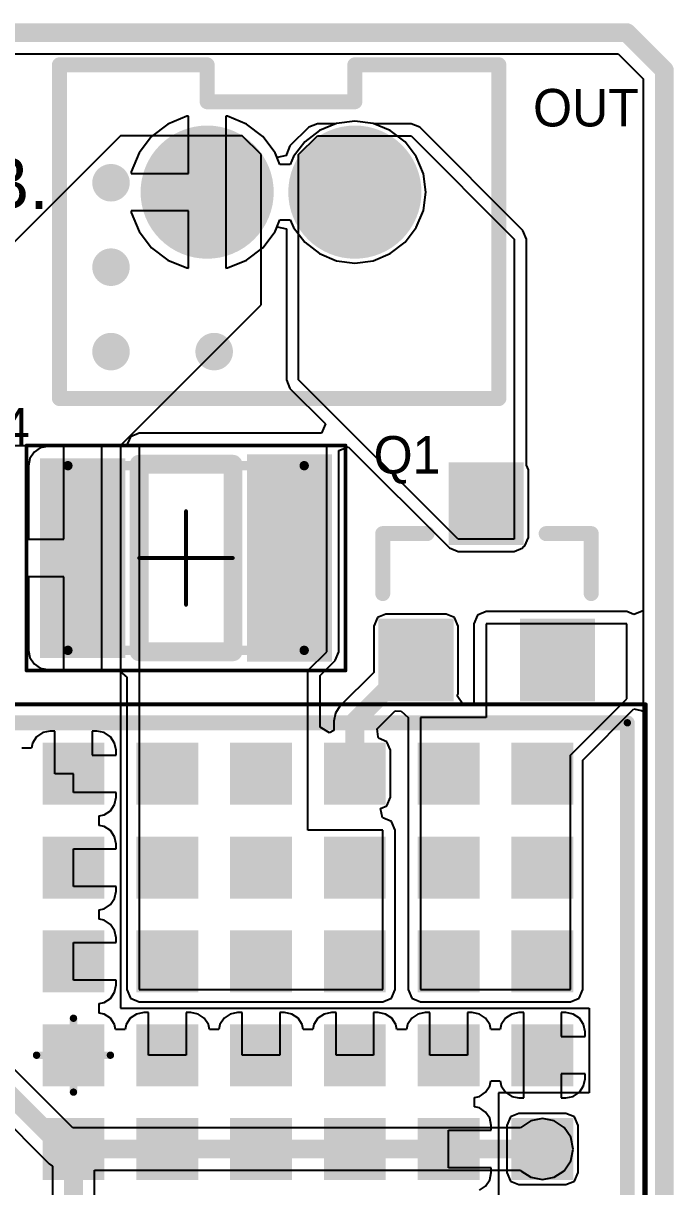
# Model space of a CAD drawing. Header units: millimetres. Extents: x 2.97 to 4.22, y 2.56 to 3.79.
# Drawn here: x 3.868 to 4.215, y 3.175 to 3.795 of the extents above; entities that cross this region are included whole.
import ezdxf

# ---------------------------------------------------------------- set-up
doc = ezdxf.new("R2010")
doc.units = ezdxf.units.MM
doc.header["$MEASUREMENT"] = 0
for name, color, linetype in [('BottomLayer', 5, 'Continuous'), ('BottomSolder', 6, 'Continuous'), ('KeepOutLayer', 6, 'Continuous'), ('Mechanical13', 56, 'Continuous'), ('Mechanical15', 56, 'Continuous'), ('Mechanical2', 216, 'Continuous'), ('Mechanical3', 76, 'Continuous'), ('MultiLayer', 9, 'Continuous'), ('PadHoleLayer', 156, 'Continuous'), ('TopLayer', 1, 'Continuous'), ('TopOverlay', 2, 'Continuous'), ('TopPaste', 8, 'Continuous'), ('TopSolder', 216, 'Continuous'), ('ViaHoleLayer', 16, 'Continuous')]:
    doc.layers.add(name, color=color, linetype=linetype)

msp = doc.modelspace()

# ---------------------------------------------------------------- linework, layer by layer
at = {"layer": 'BottomLayer'}
for p, q in [((3.41504, 3.77878), (4.18535, 3.77878)), ((4.18535, 3.77878), (4.19878, 3.76535)), ((4.19878, 3.76535), (4.19878, 2.57965)), ((3.95543, 3.74543), (3.94533, 3.74125)), ((3.95626, 3.74554), (3.95543, 3.74543)), ((3.95626, 3.715), (3.95626, 3.74554)), ((3.97709, 3.74543), (3.97626, 3.74554)), ((3.97626, 3.74554), (3.97626, 3.705)), ((3.98719, 3.74125), (3.97709, 3.74543)), ((3.94533, 3.74125), (3.93666, 3.7346)), ((3.99586, 3.7346), (3.98719, 3.74125)), ((4.03521, 3.74153), (4.02609, 3.73776)), ((4.045, 3.74282), (4.03521, 3.74153)), ((4.05479, 3.74153), (4.045, 3.74282)), ((4.06391, 3.73776), (4.05479, 3.74153)), ((3.93666, 3.7346), (3.93001, 3.72593)), ((4.00251, 3.72593), (3.99586, 3.7346)), ((4.02609, 3.73776), (4.01825, 3.73175)), ((4.07175, 3.73175), (4.06391, 3.73776)), ((4.01825, 3.73175), (4.01224, 3.72391)), ((4.07776, 3.72391), (4.07175, 3.73175)), ((3.93001, 3.72593), (3.92583, 3.71583)), ((4.00509, 3.7197), (4.00251, 3.72593)), ((4.01224, 3.72391), (4.0105, 3.7197)), ((4.08153, 3.71479), (4.07776, 3.72391)), ((3.92583, 3.71583), (3.92572, 3.715)), ((3.92572, 3.715), (3.95626, 3.715)), ((4.0105, 3.7197), (4.00509, 3.7197)), ((4.08282, 3.705), (4.08153, 3.71479)), ((3.97626, 3.705), (3.97626, 3.66446)), ((4.08153, 3.69521), (4.08282, 3.705)), ((3.95626, 3.695), (3.92572, 3.695)), ((3.92572, 3.695), (3.92583, 3.69417)), ((3.92583, 3.69417), (3.93001, 3.68407)), ((3.95626, 3.66446), (3.95626, 3.695)), ((4.00251, 3.68407), (4.00509, 3.6903)), ((4.00509, 3.6903), (4.0105, 3.6903)), ((4.0105, 3.6903), (4.01224, 3.68609)), ((4.07776, 3.68609), (4.08153, 3.69521)), ((3.93001, 3.68407), (3.93666, 3.6754)), ((3.99586, 3.6754), (4.00251, 3.68407)), ((4.01224, 3.68609), (4.01825, 3.67825)), ((4.07175, 3.67825), (4.07776, 3.68609)), ((4.01825, 3.67825), (4.02609, 3.67224)), ((4.06391, 3.67224), (4.07175, 3.67825)), ((3.93666, 3.6754), (3.94533, 3.66875)), ((3.98719, 3.66875), (3.99586, 3.6754)), ((4.02609, 3.67224), (4.03521, 3.66847)), ((4.05479, 3.66847), (4.06391, 3.67224)), ((3.94533, 3.66875), (3.95543, 3.66457)), ((3.97709, 3.66457), (3.98719, 3.66875)), ((4.03521, 3.66847), (4.045, 3.66718)), ((4.045, 3.66718), (4.05479, 3.66847)), ((3.95543, 3.66457), (3.95626, 3.66446)), ((3.97626, 3.66446), (3.97709, 3.66457)), ((3.89465, 3.20622), (3.81124, 3.28962)), ((3.79538, 3.27376), (3.88207, 3.18707)), ((4.13325, 3.20622), (3.89465, 3.20622)), ((4.13346, 3.20654), (4.13325, 3.20622)), ((4.13876, 3.21007), (4.13346, 3.20654)), ((4.145, 3.21131), (4.13876, 3.21007)), ((4.15124, 3.21007), (4.145, 3.21131)), ((4.15654, 3.20654), (4.15124, 3.21007)), ((4.16007, 3.20124), (4.15654, 3.20654)), ((4.16131, 3.195), (4.16007, 3.20124)), ((4.16007, 3.18876), (4.16131, 3.195)), ((4.15654, 3.18346), (4.16007, 3.18876)), ((3.88207, 3.18707), (3.88207, 3.18707)), ((3.88207, 3.18707), (3.88378, 3.18592)), ((3.88378, 3.18592), (3.88378, 3.10675)), ((3.90622, 3.10675), (3.90622, 3.18378)), ((3.90622, 3.18378), (4.13325, 3.18378)), ((4.13325, 3.18378), (4.13346, 3.18346)), ((4.13346, 3.18346), (4.13876, 3.17993)), ((4.15124, 3.17993), (4.15654, 3.18346)), ((4.13876, 3.17993), (4.145, 3.17869)), ((4.145, 3.17869), (4.15124, 3.17993))]:
    msp.add_line(p, q, dxfattribs=at)
for points, const_width in [([(3.95051, 3.705, 1), (3.98201, 3.705, 1)], 0.0315), ([(4.02925, 3.705, 1), (4.06075, 3.705, 1)], 0.0315), ([(3.91, 3.71, 1), (3.92, 3.71, 1)], 0.01), ([(3.91, 3.665, 1), (3.92, 3.665, 1)], 0.01), ([(3.91, 3.62, 1), (3.92, 3.62, 1)], 0.01), ([(3.965, 3.62, 1), (3.975, 3.62, 1)], 0.01), ([(3.89488, 3.51, 1), (3.90488, 3.51, 1)], 0.01), ([(3.89, 3.395, 1), (3.9, 3.395, 1)], 0.01), ([(3.89, 3.345, 1), (3.9, 3.345, 1)], 0.01), ([(3.89, 3.295, 1), (3.9, 3.295, 1)], 0.01), ([(3.89, 3.245, 1), (3.9, 3.245, 1)], 0.01), ([(3.94, 3.245, 1), (3.95, 3.245, 1)], 0.01), ([(3.99, 3.245, 1), (4, 3.245, 1)], 0.01), ([(4.04, 3.245, 1), (4.05, 3.245, 1)], 0.01), ([(4.09, 3.245, 1), (4.1, 3.245, 1)], 0.01), ([(4.14, 3.245, 1), (4.15, 3.245, 1)], 0.01), ([(3.8875, 3.195, 1), (3.8925, 3.195, 1)], 0.005), ([(3.8875, 3.195, 1), (3.8925, 3.195, 1)], 0.005), ([(4.14, 3.195, 1), (4.15, 3.195, 1)], 0.01), ([(4.1425, 3.195, 1), (4.1475, 3.195, 1)], 0.005), ([(3.8925, 3.19, 1), (3.8975, 3.19, 1)], 0.005)]:
    msp.add_lwpolyline(points, format="xyb", close=True, dxfattribs=dict(at, const_width=const_width))
at = {"layer": 'BottomLayer', "const_width": 0.01}
for points in [[(3.795, 3.29), (3.89, 3.195)], [(3.89, 3.195), (4.145, 3.195)], [(3.895, 3.095), (3.895, 3.19)]]:
    msp.add_lwpolyline(points, dxfattribs=at)
at = {"layer": 'BottomSolder'}
for points, const_width in [([(3.94851, 3.705, 1), (3.98401, 3.705, 1)], 0.0355), ([(4.02725, 3.705, 1), (4.06275, 3.705, 1)], 0.0355), ([(3.912, 3.71, 1), (3.918, 3.71, 1)], 0.006), ([(3.912, 3.665, 1), (3.918, 3.665, 1)], 0.006), ([(3.912, 3.62, 1), (3.918, 3.62, 1)], 0.006), ([(3.967, 3.62, 1), (3.973, 3.62, 1)], 0.006), ([(3.89688, 3.51, 1), (3.90288, 3.51, 1)], 0.006), ([(3.892, 3.395, 1), (3.898, 3.395, 1)], 0.006), ([(3.892, 3.345, 1), (3.898, 3.345, 1)], 0.006), ([(3.892, 3.295, 1), (3.898, 3.295, 1)], 0.006), ([(3.892, 3.245, 1), (3.898, 3.245, 1)], 0.006), ([(3.942, 3.245, 1), (3.948, 3.245, 1)], 0.006), ([(3.992, 3.245, 1), (3.998, 3.245, 1)], 0.006), ([(4.042, 3.245, 1), (4.048, 3.245, 1)], 0.006), ([(4.092, 3.245, 1), (4.098, 3.245, 1)], 0.006), ([(4.142, 3.245, 1), (4.148, 3.245, 1)], 0.006), ([(4.142, 3.195, 1), (4.148, 3.195, 1)], 0.006)]:
    msp.add_lwpolyline(points, format="xyb", close=True, dxfattribs=dict(at, const_width=const_width))
at = {"layer": 'KeepOutLayer', "const_width": 0.01}
for points in [[(3.305, 3.79), (4.19, 3.79)], [(4.19, 3.79), (4.21, 3.77)], [(4.21, 2.575), (4.21, 3.77)]]:
    msp.add_lwpolyline(points, dxfattribs=at)
at = {"layer": 'KeepOutLayer', "const_width": 0.005}
for points in [[(4.1875, 3.79, 1), (4.1925, 3.79, 1)], [(4.1875, 3.79, 1), (4.1925, 3.79, 1)], [(4.2075, 3.77, 1), (4.2125, 3.77, 1)], [(4.2075, 3.77, 1), (4.2125, 3.77, 1)]]:
    msp.add_lwpolyline(points, format="xyb", close=True, dxfattribs=at)
at = {"layer": 'Mechanical13', "const_width": 0.00394}
for points in [[(3.59972, 3.42217), (4.19028, 3.42217)], [(4.19028, 3.06783), (4.19028, 3.42217)]]:
    msp.add_lwpolyline(points, dxfattribs=at)
at = {"layer": 'Mechanical13', "const_width": 0.00197}
msp.add_lwpolyline([(4.18929, 3.42217, 1), (4.19126, 3.42217, 1)], format="xyb", close=True, dxfattribs=at)
msp.add_lwpolyline([(4.18929, 3.42217, 1), (4.19126, 3.42217, 1)], format="xyb", close=True, dxfattribs=at)
at = {"layer": 'Mechanical15'}
for points, const_width in [([(3.58988, 3.43201), (4.20012, 3.43201)], 0.00197), ([(4.20012, 3.05799), (4.20012, 3.43201)], 0.00197), ([(3.895, 3.22532), (3.895, 3.26469)], 0.00394), ([(3.87531, 3.245), (3.91468, 3.245)], 0.00394)]:
    msp.add_lwpolyline(points, dxfattribs=dict(at, const_width=const_width))
for points, const_width in [([(4.19963, 3.43201, 1), (4.20061, 3.43201, 1)], 0.000984), ([(4.19963, 3.43201, 1), (4.20061, 3.43201, 1)], 0.000984), ([(3.89402, 3.26469, 1), (3.89598, 3.26469, 1)], 0.00197), ([(3.87433, 3.245, 1), (3.8763, 3.245, 1)], 0.00197), ([(3.9137, 3.245, 1), (3.91567, 3.245, 1)], 0.00197), ([(3.89402, 3.22532, 1), (3.89598, 3.22532, 1)], 0.00197)]:
    msp.add_lwpolyline(points, format="xyb", close=True, dxfattribs=dict(at, const_width=const_width))
at = {"layer": 'Mechanical2', "const_width": 0.002}
for points in [[(3.87, 3.45), (3.87, 3.57)], [(3.87, 3.57), (4.04, 3.57)], [(4.04, 3.45), (4.04, 3.57)], [(3.955, 3.485), (3.955, 3.535)], [(3.93, 3.51), (3.98, 3.51)], [(3.87, 3.45), (4.04, 3.45)]]:
    msp.add_lwpolyline(points, dxfattribs=at)
at = {"layer": 'Mechanical2', "const_width": 0.001}
for points in [[(3.8695, 3.57, 1), (3.8705, 3.57, 1)], [(3.8695, 3.57, 1), (3.8705, 3.57, 1)], [(4.0395, 3.57, 1), (4.0405, 3.57, 1)], [(4.0395, 3.57, 1), (4.0405, 3.57, 1)], [(3.9545, 3.535, 1), (3.9555, 3.535, 1)], [(3.9295, 3.51, 1), (3.9305, 3.51, 1)], [(3.9795, 3.51, 1), (3.9805, 3.51, 1)], [(3.9545, 3.485, 1), (3.9555, 3.485, 1)], [(3.8695, 3.45, 1), (3.8705, 3.45, 1)], [(3.8695, 3.45, 1), (3.8705, 3.45, 1)], [(4.0395, 3.45, 1), (4.0405, 3.45, 1)], [(4.0395, 3.45, 1), (4.0405, 3.45, 1)]]:
    msp.add_lwpolyline(points, format="xyb", close=True, dxfattribs=at)
at = {"layer": 'Mechanical3', "const_width": 0.005}
for points in [[(3.89201, 3.46079), (3.89201, 3.55921)], [(3.89201, 3.55921), (4.01799, 3.55921)], [(4.01799, 3.46079), (4.01799, 3.55921)], [(3.89201, 3.46079), (4.01799, 3.46079)]]:
    msp.add_lwpolyline(points, dxfattribs=at)
at = {"layer": 'Mechanical3', "const_width": 0.0025}
for points in [[(3.89076, 3.55921, 1), (3.89326, 3.55921, 1)], [(3.89076, 3.55921, 1), (3.89326, 3.55921, 1)], [(4.01674, 3.55921, 1), (4.01924, 3.55921, 1)], [(4.01674, 3.55921, 1), (4.01924, 3.55921, 1)], [(3.89076, 3.46079, 1), (3.89326, 3.46079, 1)], [(3.89076, 3.46079, 1), (3.89326, 3.46079, 1)], [(4.01674, 3.46079, 1), (4.01924, 3.46079, 1)], [(4.01674, 3.46079, 1), (4.01924, 3.46079, 1)]]:
    msp.add_lwpolyline(points, format="xyb", close=True, dxfattribs=at)
at = {"layer": 'MultiLayer'}
for points, const_width in [([(3.95051, 3.705, 1), (3.98201, 3.705, 1)], 0.0315), ([(4.02925, 3.705, 1), (4.06075, 3.705, 1)], 0.0315), ([(3.91, 3.71, 1), (3.92, 3.71, 1)], 0.01), ([(3.91, 3.665, 1), (3.92, 3.665, 1)], 0.01), ([(3.91, 3.62, 1), (3.92, 3.62, 1)], 0.01), ([(3.965, 3.62, 1), (3.975, 3.62, 1)], 0.01), ([(3.89488, 3.51, 1), (3.90488, 3.51, 1)], 0.01), ([(3.89, 3.395, 1), (3.9, 3.395, 1)], 0.01), ([(3.89, 3.345, 1), (3.9, 3.345, 1)], 0.01), ([(3.89, 3.295, 1), (3.9, 3.295, 1)], 0.01), ([(3.89, 3.245, 1), (3.9, 3.245, 1)], 0.01), ([(3.94, 3.245, 1), (3.95, 3.245, 1)], 0.01), ([(3.99, 3.245, 1), (4, 3.245, 1)], 0.01), ([(4.04, 3.245, 1), (4.05, 3.245, 1)], 0.01), ([(4.09, 3.245, 1), (4.1, 3.245, 1)], 0.01), ([(4.14, 3.245, 1), (4.15, 3.245, 1)], 0.01), ([(4.14, 3.195, 1), (4.15, 3.195, 1)], 0.01)]:
    msp.add_lwpolyline(points, format="xyb", close=True, dxfattribs=dict(at, const_width=const_width))
at = {"layer": 'PadHoleLayer', "const_width": 0.01575}
for points in [[(3.95839, 3.705, 1), (3.97413, 3.705, 1)], [(4.03713, 3.705, 1), (4.05287, 3.705, 1)]]:
    msp.add_lwpolyline(points, format="xyb", close=True, dxfattribs=at)
at = {"layer": 'TopLayer'}
for p, q in [((3.41504, 3.77878), (4.18535, 3.77878)), ((4.18535, 3.77878), (4.19878, 3.76535)), ((4.19878, 3.76535), (4.19878, 3.48193)), ((3.95543, 3.74543), (3.94533, 3.74125)), ((3.95626, 3.74554), (3.95543, 3.74543)), ((3.95626, 3.715), (3.95626, 3.74554)), ((3.97709, 3.74543), (3.97626, 3.74554)), ((3.97626, 3.74554), (3.97626, 3.705)), ((3.98719, 3.74125), (3.97709, 3.74543)), ((3.94533, 3.74125), (3.93666, 3.7346)), ((3.99586, 3.7346), (3.98719, 3.74125)), ((4.02041, 3.73959), (4.01041, 3.72959)), ((4.025, 3.74149), (4.02041, 3.73959)), ((4.03511, 3.74149), (4.025, 3.74149)), ((4.03521, 3.74153), (4.03511, 3.74149)), ((4.045, 3.74282), (4.03521, 3.74153)), ((4.05479, 3.74153), (4.045, 3.74282)), ((4.05489, 3.74149), (4.05479, 3.74153)), ((4.075, 3.74149), (4.05489, 3.74149)), ((4.07959, 3.73959), (4.075, 3.74149)), ((4.13459, 3.68459), (4.07959, 3.73959)), ((3.92, 3.735), (3.755, 3.57)), ((3.985, 3.735), (3.92, 3.735)), ((3.93666, 3.7346), (3.93001, 3.72593)), ((3.995, 3.725), (3.985, 3.735)), ((4.00251, 3.72593), (3.99586, 3.7346)), ((4.015, 3.725), (4.025, 3.735)), ((4.025, 3.735), (4.075, 3.735)), ((4.075, 3.735), (4.13, 3.68)), ((4.01041, 3.72959), (4.00851, 3.725)), ((3.93001, 3.72593), (3.92583, 3.71583)), ((3.995, 3.645), (3.995, 3.725)), ((4.00351, 3.72353), (4.00251, 3.72593)), ((4.00851, 3.72452), (4.00351, 3.72353)), ((4.00851, 3.725), (4.00851, 3.72452)), ((4.015, 3.605), (4.015, 3.725)), ((3.92583, 3.71583), (3.92572, 3.715)), ((3.92572, 3.715), (3.95626, 3.715)), ((3.97626, 3.705), (3.97626, 3.66446)), ((3.95626, 3.695), (3.92572, 3.695)), ((3.92572, 3.695), (3.92583, 3.69417)), ((3.92583, 3.69417), (3.93001, 3.68407)), ((3.95626, 3.66446), (3.95626, 3.695)), ((3.93001, 3.68407), (3.93666, 3.6754)), ((3.99586, 3.6754), (4.00251, 3.68407)), ((4.00251, 3.68407), (4.00351, 3.68647)), ((4.00351, 3.68647), (4.00851, 3.68548)), ((4.00851, 3.68548), (4.00851, 3.605)), ((4.13649, 3.68), (4.13459, 3.68459)), ((4.13, 3.68), (4.13, 3.52)), ((4.13649, 3.55941), (4.13649, 3.68)), ((3.93666, 3.6754), (3.94533, 3.66875)), ((3.98719, 3.66875), (3.99586, 3.6754)), ((3.94533, 3.66875), (3.95543, 3.66457)), ((3.97709, 3.66457), (3.98719, 3.66875)), ((3.95543, 3.66457), (3.95626, 3.66446)), ((3.97626, 3.66446), (3.97709, 3.66457)), ((3.92, 3.57), (3.995, 3.645)), ((4.00851, 3.605), (4.01041, 3.60041)), ((4.1, 3.52), (4.015, 3.605)), ((4.01041, 3.60041), (4.02932, 3.58149)), ((4.02932, 3.58149), (4.02725, 3.57649)), ((3.92471, 3.5729), (3.92318, 3.56996)), ((3.92541, 3.57459), (3.92471, 3.5729)), ((3.93, 3.57649), (3.92541, 3.57459)), ((4.02725, 3.57649), (3.93, 3.57649)), ((3.755, 3.57), (3.92, 3.57)), ((3.755, 3.57), (3.92, 3.57)), ((3.87397, 3.56642), (3.87176, 3.56311)), ((3.87728, 3.56863), (3.87397, 3.56642)), ((3.88118, 3.56941), (3.87728, 3.56863)), ((3.88988, 3.56941), (3.88118, 3.56941)), ((3.88988, 3.52), (3.88988, 3.56941)), ((3.91858, 3.56941), (3.90988, 3.56941)), ((3.90988, 3.56941), (3.90988, 3.51)), ((3.92318, 3.56996), (3.91858, 3.56941)), ((3.92, 3.57), (3.92, 3.27)), ((3.93, 3.57), (3.93, 3.28)), ((4.03, 3.57), (3.93, 3.57)), ((4.03, 3.46), (4.03, 3.57)), ((4.03649, 3.56725), (4.04149, 3.56932)), ((4.03649, 3.46), (4.03649, 3.56725)), ((4.04149, 3.56932), (4.09541, 3.51541)), ((3.87176, 3.56311), (3.87099, 3.55921)), ((4.13749, 3.557), (4.13649, 3.55941)), ((3.87099, 3.55921), (3.87099, 3.52)), ((4.13749, 3.521), (4.13749, 3.557)), ((3.87099, 3.52), (3.88988, 3.52)), ((4.13, 3.52), (4.1, 3.52)), ((4.13459, 3.51541), (4.13489, 3.51611)), ((4.13489, 3.51611), (4.13559, 3.51641)), ((4.13559, 3.51641), (4.13749, 3.521)), ((3.90988, 3.51), (3.90988, 3.45059)), ((4.09541, 3.51541), (4.1, 3.51351)), ((4.1, 3.51351), (4.13, 3.51351)), ((4.13, 3.51351), (4.13459, 3.51541)), ((3.88988, 3.5), (3.87099, 3.5)), ((3.87099, 3.5), (3.87099, 3.46079)), ((3.88988, 3.45059), (3.88988, 3.5)), ((4.0616, 3.48012), (4.05701, 3.47822)), ((4.0936, 3.48012), (4.0616, 3.48012)), ((4.09819, 3.47822), (4.0936, 3.48012)), ((4.11041, 3.47959), (4.10851, 3.475)), ((4.115, 3.48149), (4.11041, 3.47959)), ((4.19, 3.48149), (4.115, 3.48149)), ((4.19378, 3.47993), (4.19, 3.48149)), ((4.19878, 3.48193), (4.19378, 3.47993)), ((4.05701, 3.47822), (4.0551, 3.47363)), ((4.0551, 3.47363), (4.0551, 3.449)), ((4.10009, 3.47363), (4.09819, 3.47822)), ((4.10009, 3.43763), (4.10009, 3.47363)), ((4.10851, 3.475), (4.10851, 3.43149)), ((4.19, 3.475), (4.115, 3.475)), ((4.115, 3.475), (4.115, 3.425)), ((4.19, 3.435), (4.19, 3.475)), ((3.87099, 3.46079), (3.87176, 3.45689)), ((3.87176, 3.45689), (3.87397, 3.45358)), ((4.02, 3.45), (4.03, 3.46)), ((4.02649, 3.44731), (4.03459, 3.45541)), ((4.03459, 3.45541), (4.03649, 3.46)), ((3.87397, 3.45358), (3.87728, 3.45137)), ((3.87728, 3.45137), (3.88118, 3.45059)), ((3.88118, 3.45059), (3.88988, 3.45059)), ((3.90988, 3.45059), (3.91858, 3.45059)), ((3.91858, 3.45059), (3.92351, 3.44649)), ((4.02, 3.365), (4.02, 3.45)), ((4.0551, 3.449), (4.03707, 3.43096)), ((3.92351, 3.44649), (3.92351, 3.28)), ((4.02649, 3.41983), (4.02649, 3.44731)), ((4.09962, 3.43649), (4.10009, 3.43763)), ((4.10296, 3.43149), (4.09962, 3.43649)), ((4.03707, 3.43096), (4.03464, 3.42732)), ((4.10851, 3.43149), (4.10296, 3.43149)), ((4.16, 3.405), (4.19, 3.435)), ((4.16649, 3.40231), (4.19378, 3.4296)), ((4.19378, 3.4296), (4.1976, 3.42873)), ((4.03464, 3.42732), (4.03378, 3.42303)), ((4.03378, 3.42303), (4.03378, 3.42303)), ((4.03378, 3.42303), (4.03378, 3.41806)), ((4.05682, 3.41899), (4.06643, 3.4286)), ((4.06643, 3.4286), (4.06963, 3.42832)), ((4.06963, 3.42832), (4.07351, 3.425)), ((4.07351, 3.425), (4.07351, 3.28)), ((4.08, 3.425), (4.08, 3.28)), ((4.115, 3.425), (4.08, 3.425)), ((4.1976, 3.42873), (4.19878, 3.42807)), ((4.19878, 3.42807), (4.19878, 2.57965)), ((3.8786, 3.41692), (3.87529, 3.41471)), ((3.8825, 3.4177), (3.8786, 3.41692)), ((3.885, 3.4177), (3.8825, 3.4177)), ((3.885, 3.395), (3.885, 3.4177)), ((3.9075, 3.4177), (3.905, 3.4177)), ((3.905, 3.4177), (3.905, 3.405)), ((3.9114, 3.41692), (3.9075, 3.4177)), ((3.91471, 3.41471), (3.9114, 3.41692)), ((4.03145, 3.41681), (4.02649, 3.41983)), ((4.03378, 3.41806), (4.03145, 3.41681)), ((4.0574, 3.41473), (4.05682, 3.41899)), ((3.87308, 3.4114), (3.87255, 3.40873)), ((3.87529, 3.41471), (3.87308, 3.4114)), ((3.91692, 3.4114), (3.91471, 3.41471)), ((3.9177, 3.4075), (3.91692, 3.4114)), ((4.05759, 3.41396), (4.0574, 3.41473)), ((4.06209, 3.41209), (4.05759, 3.41396)), ((4.06399, 3.4075), (4.06209, 3.41209)), ((3.87255, 3.40873), (3.86745, 3.40873)), ((3.905, 3.405), (3.9177, 3.405)), ((3.9177, 3.405), (3.9177, 3.4075)), ((4.06399, 3.3825), (4.06399, 3.4075)), ((4.16, 3.28), (4.16, 3.405)), ((4.16649, 3.28), (4.16649, 3.40231)), ((3.895, 3.395), (3.885, 3.395)), ((3.895, 3.385), (3.895, 3.395)), ((3.9177, 3.385), (3.895, 3.385)), ((3.91692, 3.3786), (3.9177, 3.3825)), ((3.9177, 3.3825), (3.9177, 3.385)), ((4.06209, 3.37791), (4.06399, 3.3825)), ((3.9114, 3.37308), (3.91471, 3.37529)), ((3.91471, 3.37529), (3.91692, 3.3786)), ((4.05868, 3.37649), (4.06209, 3.37791)), ((4.05967, 3.37149), (4.05868, 3.37649)), ((3.90873, 3.37255), (3.9114, 3.37308)), ((3.90873, 3.36745), (3.90873, 3.37255)), ((3.9114, 3.36692), (3.90873, 3.36745)), ((4.06, 3.37149), (4.05967, 3.37149)), ((4.06459, 3.36959), (4.06, 3.37149)), ((4.06649, 3.365), (4.06459, 3.36959)), ((3.91471, 3.36471), (3.9114, 3.36692)), ((3.91692, 3.3614), (3.91471, 3.36471)), ((3.9177, 3.3575), (3.91692, 3.3614)), ((4.06, 3.365), (4.02, 3.365)), ((4.06, 3.28), (4.06, 3.365)), ((4.06649, 3.28), (4.06649, 3.365)), ((3.895, 3.335), (3.895, 3.355)), ((3.895, 3.355), (3.9177, 3.355)), ((3.9177, 3.355), (3.9177, 3.3575)), ((3.9177, 3.335), (3.895, 3.335)), ((3.91692, 3.3286), (3.9177, 3.3325)), ((3.9177, 3.3325), (3.9177, 3.335)), ((3.9114, 3.32308), (3.91471, 3.32529)), ((3.91471, 3.32529), (3.91692, 3.3286)), ((3.90873, 3.32255), (3.9114, 3.32308)), ((3.90873, 3.31745), (3.90873, 3.32255)), ((3.9114, 3.31692), (3.90873, 3.31745)), ((3.91471, 3.31471), (3.9114, 3.31692)), ((3.91692, 3.3114), (3.91471, 3.31471)), ((3.9177, 3.3075), (3.91692, 3.3114)), ((3.9177, 3.305), (3.9177, 3.3075)), ((3.895, 3.285), (3.895, 3.305)), ((3.895, 3.305), (3.9177, 3.305)), ((3.9177, 3.285), (3.895, 3.285)), ((3.91692, 3.2786), (3.9177, 3.2825)), ((3.9177, 3.2825), (3.9177, 3.285)), ((3.9114, 3.27308), (3.91471, 3.27529)), ((3.91471, 3.27529), (3.91692, 3.2786)), ((3.92351, 3.28), (3.92541, 3.27541)), ((3.92541, 3.27541), (3.93, 3.27351)), ((3.93, 3.28), (4.06, 3.28)), ((4.06, 3.27351), (4.06459, 3.27541)), ((4.06459, 3.27541), (4.06649, 3.28)), ((4.07351, 3.28), (4.07541, 3.27541)), ((4.07541, 3.27541), (4.08, 3.27351)), ((4.08, 3.28), (4.16, 3.28)), ((4.16, 3.27351), (4.16459, 3.27541)), ((4.16459, 3.27541), (4.16649, 3.28)), ((3.90873, 3.27255), (3.9114, 3.27308)), ((3.90873, 3.26745), (3.90873, 3.27255)), ((3.92, 3.27), (4.17, 3.27)), ((3.93, 3.27351), (4.06, 3.27351)), ((4.08, 3.27351), (4.16, 3.27351)), ((4.17, 3.27), (4.17, 3.225)), ((3.9114, 3.26692), (3.90873, 3.26745)), ((3.91471, 3.26471), (3.9114, 3.26692)), ((3.91692, 3.2614), (3.91471, 3.26471)), ((3.92529, 3.26471), (3.92308, 3.2614)), ((3.9286, 3.26692), (3.92529, 3.26471)), ((3.9325, 3.2677), (3.9286, 3.26692)), ((3.935, 3.2677), (3.9325, 3.2677)), ((3.935, 3.245), (3.935, 3.2677)), ((3.9575, 3.2677), (3.955, 3.2677)), ((3.955, 3.2677), (3.955, 3.245)), ((3.9614, 3.26692), (3.9575, 3.2677)), ((3.96471, 3.26471), (3.9614, 3.26692)), ((3.96692, 3.2614), (3.96471, 3.26471)), ((3.97529, 3.26471), (3.97308, 3.2614)), ((3.9786, 3.26692), (3.97529, 3.26471)), ((3.9825, 3.2677), (3.9786, 3.26692)), ((3.985, 3.2677), (3.9825, 3.2677)), ((3.985, 3.245), (3.985, 3.2677)), ((4.0075, 3.2677), (4.005, 3.2677)), ((4.005, 3.2677), (4.005, 3.245)), ((4.0114, 3.26692), (4.0075, 3.2677)), ((4.01471, 3.26471), (4.0114, 3.26692)), ((4.01692, 3.2614), (4.01471, 3.26471)), ((4.02529, 3.26471), (4.02308, 3.2614)), ((4.0286, 3.26692), (4.02529, 3.26471)), ((4.0325, 3.2677), (4.0286, 3.26692)), ((4.035, 3.2677), (4.0325, 3.2677)), ((4.035, 3.245), (4.035, 3.2677)), ((4.0575, 3.2677), (4.055, 3.2677)), ((4.055, 3.2677), (4.055, 3.245)), ((4.0614, 3.26692), (4.0575, 3.2677)), ((4.06471, 3.26471), (4.0614, 3.26692)), ((4.06692, 3.2614), (4.06471, 3.26471)), ((4.07529, 3.26471), (4.07308, 3.2614)), ((4.0786, 3.26692), (4.07529, 3.26471)), ((4.0825, 3.2677), (4.0786, 3.26692)), ((4.085, 3.2677), (4.0825, 3.2677)), ((4.085, 3.245), (4.085, 3.2677)), ((4.1075, 3.2677), (4.105, 3.2677)), ((4.105, 3.2677), (4.105, 3.245)), ((4.1114, 3.26692), (4.1075, 3.2677)), ((4.11471, 3.26471), (4.1114, 3.26692)), ((4.11692, 3.2614), (4.11471, 3.26471)), ((4.12529, 3.26471), (4.12308, 3.2614)), ((4.1286, 3.26692), (4.12529, 3.26471)), ((4.1325, 3.2677), (4.1286, 3.26692)), ((4.135, 3.2677), (4.1325, 3.2677)), ((4.135, 3.245), (4.135, 3.2677)), ((4.1575, 3.2677), (4.155, 3.2677)), ((4.155, 3.2677), (4.155, 3.255)), ((4.1614, 3.26692), (4.1575, 3.2677)), ((4.16471, 3.26471), (4.1614, 3.26692)), ((4.16692, 3.2614), (4.16471, 3.26471)), ((3.91745, 3.25873), (3.91692, 3.2614)), ((3.92255, 3.25873), (3.91745, 3.25873)), ((3.92308, 3.2614), (3.92255, 3.25873)), ((3.96745, 3.25873), (3.96692, 3.2614)), ((3.97255, 3.25873), (3.96745, 3.25873)), ((3.97308, 3.2614), (3.97255, 3.25873)), ((4.01745, 3.25873), (4.01692, 3.2614)), ((4.02255, 3.25873), (4.01745, 3.25873)), ((4.02308, 3.2614), (4.02255, 3.25873)), ((4.06745, 3.25873), (4.06692, 3.2614)), ((4.07255, 3.25873), (4.06745, 3.25873)), ((4.07308, 3.2614), (4.07255, 3.25873)), ((4.11745, 3.25873), (4.11692, 3.2614)), ((4.12255, 3.25873), (4.11745, 3.25873)), ((4.12308, 3.2614), (4.12255, 3.25873)), ((4.1677, 3.2575), (4.16692, 3.2614)), ((4.1677, 3.255), (4.1677, 3.2575)), ((4.155, 3.255), (4.1677, 3.255)), ((3.955, 3.245), (3.935, 3.245)), ((4.005, 3.245), (3.985, 3.245)), ((4.055, 3.245), (4.035, 3.245)), ((4.105, 3.245), (4.085, 3.245)), ((4.135, 3.2223), (4.135, 3.245)), ((4.11692, 3.2286), (4.11745, 3.23127)), ((4.11745, 3.23127), (4.12255, 3.23127)), ((4.12255, 3.23127), (4.12308, 3.2286)), ((4.1677, 3.235), (4.155, 3.235)), ((4.155, 3.235), (4.155, 3.2223)), ((4.16692, 3.2286), (4.1677, 3.2325)), ((4.1677, 3.2325), (4.1677, 3.235)), ((4.1114, 3.22308), (4.11471, 3.22529)), ((4.11471, 3.22529), (4.11692, 3.2286)), ((4.17, 3.225), (4.1215, 3.225)), ((4.1215, 3.225), (4.1215, 3.1345)), ((4.12308, 3.2286), (4.12529, 3.22529)), ((4.12529, 3.22529), (4.1286, 3.22308)), ((4.1614, 3.22308), (4.16471, 3.22529)), ((4.16471, 3.22529), (4.16692, 3.2286)), ((4.10873, 3.22255), (4.1114, 3.22308)), ((4.10873, 3.21745), (4.10873, 3.22255)), ((4.1286, 3.22308), (4.1325, 3.2223)), ((4.1325, 3.2223), (4.135, 3.2223)), ((4.155, 3.2223), (4.1575, 3.2223)), ((4.1575, 3.2223), (4.1614, 3.22308)), ((4.1114, 3.21692), (4.10873, 3.21745)), ((4.11471, 3.21471), (4.1114, 3.21692)), ((4.11692, 3.2114), (4.11471, 3.21471)), ((4.12791, 3.21209), (4.12601, 3.2075)), ((4.1325, 3.21399), (4.12791, 3.21209)), ((4.1575, 3.21399), (4.1325, 3.21399)), ((4.16209, 3.21209), (4.1575, 3.21399)), ((4.16399, 3.2075), (4.16209, 3.21209)), ((4.1177, 3.2075), (4.11692, 3.2114)), ((4.1177, 3.205), (4.1177, 3.2075)), ((4.12601, 3.2075), (4.12601, 3.1825)), ((4.16399, 3.1825), (4.16399, 3.2075)), ((4.095, 3.185), (4.095, 3.205)), ((4.095, 3.205), (4.1177, 3.205)), ((4.1177, 3.185), (4.095, 3.185)), ((4.11692, 3.1786), (4.1177, 3.1825)), ((4.1177, 3.1825), (4.1177, 3.185)), ((4.12601, 3.1825), (4.12791, 3.17791)), ((4.16209, 3.17791), (4.16399, 3.1825)), ((4.1114, 3.17308), (4.11471, 3.17529)), ((4.11471, 3.17529), (4.11692, 3.1786)), ((4.12791, 3.17791), (4.1325, 3.17601)), ((4.1325, 3.17601), (4.1575, 3.17601)), ((4.1575, 3.17601), (4.16209, 3.17791))]:
    msp.add_line(p, q, dxfattribs=at)
for points, const_width in [([(3.95051, 3.705, 1), (3.98201, 3.705, 1)], 0.0315), ([(4.02925, 3.705, 1), (4.06075, 3.705, 1)], 0.0315), ([(3.91, 3.71, 1), (3.92, 3.71, 1)], 0.01), ([(3.91, 3.665, 1), (3.92, 3.665, 1)], 0.01), ([(3.91, 3.62, 1), (3.92, 3.62, 1)], 0.01), ([(3.965, 3.62, 1), (3.975, 3.62, 1)], 0.01), ([(3.89488, 3.51, 1), (3.90488, 3.51, 1)], 0.01), ([(4.0751, 3.45563, 1), (4.0801, 3.45563, 1)], 0.005), ([(4.0425, 3.42303, 1), (4.0475, 3.42303, 1)], 0.005), ([(4.0425, 3.42303, 1), (4.0475, 3.42303, 1)], 0.005), ([(3.89, 3.395, 1), (3.9, 3.395, 1)], 0.01), ([(4.0425, 3.395, 1), (4.0475, 3.395, 1)], 0.005), ([(3.89, 3.345, 1), (3.9, 3.345, 1)], 0.01), ([(3.89, 3.295, 1), (3.9, 3.295, 1)], 0.01), ([(3.89, 3.245, 1), (3.9, 3.245, 1)], 0.01), ([(3.94, 3.245, 1), (3.95, 3.245, 1)], 0.01), ([(3.99, 3.245, 1), (4, 3.245, 1)], 0.01), ([(4.04, 3.245, 1), (4.05, 3.245, 1)], 0.01), ([(4.09, 3.245, 1), (4.1, 3.245, 1)], 0.01), ([(4.14, 3.245, 1), (4.15, 3.245, 1)], 0.01), ([(4.14, 3.195, 1), (4.15, 3.195, 1)], 0.01)]:
    msp.add_lwpolyline(points, format="xyb", close=True, dxfattribs=dict(at, const_width=const_width))
at = {"layer": 'TopLayer', "const_width": 0.01}
for points in [[(4.045, 3.42303), (4.0776, 3.45563)], [(4.045, 3.395), (4.045, 3.42303)]]:
    msp.add_lwpolyline(points, dxfattribs=at)
at = {"layer": 'TopLayer'}
for points in [[(4.02882, 3.56118), (3.99142, 3.56118), (4.02882, 3.45882), (3.99142, 3.45882)], [(3.91858, 3.55921), (3.88118, 3.55921), (3.91858, 3.46079), (3.88118, 3.46079)], [(4.099, 3.521), (4.131, 3.521), (4.099, 3.557), (4.131, 3.557)], [(4.0616, 3.43763), (4.0936, 3.43763), (4.0616, 3.47363), (4.0936, 3.47363)], [(4.137, 3.43763), (4.169, 3.43763), (4.137, 3.47363), (4.169, 3.47363)], [(3.9075, 3.3825), (3.9075, 3.4075), (3.8825, 3.3825), (3.8825, 3.4075)], [(3.9575, 3.3825), (3.9575, 3.4075), (3.9325, 3.3825), (3.9325, 3.4075)], [(4.0075, 3.3825), (4.0075, 3.4075), (3.9825, 3.3825), (3.9825, 3.4075)], [(4.0575, 3.3825), (4.0575, 3.4075), (4.0325, 3.3825), (4.0325, 3.4075)], [(4.1075, 3.3825), (4.1075, 3.4075), (4.0825, 3.3825), (4.0825, 3.4075)], [(4.1575, 3.3825), (4.1575, 3.4075), (4.1325, 3.3825), (4.1325, 3.4075)], [(3.9075, 3.3325), (3.9075, 3.3575), (3.8825, 3.3325), (3.8825, 3.3575)], [(3.9575, 3.3325), (3.9575, 3.3575), (3.9325, 3.3325), (3.9325, 3.3575)], [(4.0075, 3.3325), (4.0075, 3.3575), (3.9825, 3.3325), (3.9825, 3.3575)], [(4.0575, 3.3325), (4.0575, 3.3575), (4.0325, 3.3325), (4.0325, 3.3575)], [(4.1075, 3.3325), (4.1075, 3.3575), (4.0825, 3.3325), (4.0825, 3.3575)], [(4.1575, 3.3325), (4.1575, 3.3575), (4.1325, 3.3325), (4.1325, 3.3575)], [(3.9075, 3.2825), (3.9075, 3.3075), (3.8825, 3.2825), (3.8825, 3.3075)], [(3.9575, 3.2825), (3.9575, 3.3075), (3.9325, 3.2825), (3.9325, 3.3075)], [(4.0075, 3.2825), (4.0075, 3.3075), (3.9825, 3.2825), (3.9825, 3.3075)], [(4.0575, 3.2825), (4.0575, 3.3075), (4.0325, 3.2825), (4.0325, 3.3075)], [(4.1075, 3.2825), (4.1075, 3.3075), (4.0825, 3.2825), (4.0825, 3.3075)], [(4.1575, 3.2825), (4.1575, 3.3075), (4.1325, 3.2825), (4.1325, 3.3075)], [(3.9075, 3.2325), (3.9075, 3.2575), (3.8825, 3.2325), (3.8825, 3.2575)], [(3.9575, 3.2325), (3.9575, 3.2575), (3.9325, 3.2325), (3.9325, 3.2575)], [(4.0075, 3.2325), (4.0075, 3.2575), (3.9825, 3.2325), (3.9825, 3.2575)], [(4.0575, 3.2325), (4.0575, 3.2575), (4.0325, 3.2325), (4.0325, 3.2575)], [(4.1075, 3.2325), (4.1075, 3.2575), (4.0825, 3.2325), (4.0825, 3.2575)], [(4.1575, 3.2325), (4.1575, 3.2575), (4.1325, 3.2325), (4.1325, 3.2575)], [(3.9075, 3.1825), (3.9075, 3.2075), (3.8825, 3.1825), (3.8825, 3.2075)], [(3.9575, 3.1825), (3.9575, 3.2075), (3.9325, 3.1825), (3.9325, 3.2075)], [(4.0075, 3.1825), (4.0075, 3.2075), (3.9825, 3.1825), (3.9825, 3.2075)], [(4.0575, 3.1825), (4.0575, 3.2075), (4.0325, 3.1825), (4.0325, 3.2075)], [(4.1075, 3.1825), (4.1075, 3.2075), (4.0825, 3.1825), (4.0825, 3.2075)], [(4.1575, 3.1825), (4.1575, 3.2075), (4.1325, 3.1825), (4.1325, 3.2075)]]:
    msp.add_solid(points, dxfattribs=at)
at = {"layer": 'TopOverlay'}
for points, const_width in [([(3.88752, 3.595), (3.88752, 3.77284)], 0.008), ([(3.88752, 3.77284), (3.96626, 3.77284)], 0.008), ([(3.96626, 3.75316), (3.96626, 3.77284)], 0.008), ([(4.045, 3.75316), (4.045, 3.77284)], 0.008), ([(4.045, 3.77284), (4.12177, 3.77284)], 0.00799), ([(4.12177, 3.595), (4.12177, 3.77284)], 0.008), ([(3.96626, 3.75316), (4.045, 3.75316)], 0.008), ([(3.88752, 3.595), (4.12177, 3.595)], 0.008), ([(3.93, 3.56), (3.98, 3.56)], 0.01), ([(3.93, 3.46), (3.93, 3.56)], 0.01), ([(3.98, 3.46), (3.98, 3.56)], 0.01), ([(4.05988, 3.523), (4.0835, 3.523)], 0.008), ([(4.05988, 3.49106), (4.05988, 3.523)], 0.008), ([(4.147, 3.523), (4.171, 3.523)], 0.008), ([(4.171, 3.49106), (4.171, 3.523)], 0.008), ([(3.93, 3.46), (3.98, 3.46)], 0.01), ([(3.59972, 3.42217), (4.19028, 3.42217)], 0.00787), ([(4.19028, 3.06783), (4.19028, 3.42217)], 0.00787)]:
    msp.add_lwpolyline(points, dxfattribs=dict(at, const_width=const_width))
for points, const_width in [([(3.88552, 3.77284, 1), (3.88952, 3.77284, 1)], 0.004), ([(3.88552, 3.77284, 1), (3.88952, 3.77284, 1)], 0.004), ([(3.96426, 3.77284, 1), (3.96826, 3.77284, 1)], 0.004), ([(3.96426, 3.77284, 1), (3.96826, 3.77284, 1)], 0.004), ([(4.043, 3.77284, 1), (4.047, 3.77284, 1)], 0.004), ([(4.043, 3.77284, 1), (4.047, 3.77284, 1)], 0.004), ([(4.11977, 3.77284, 1), (4.12377, 3.77284, 1)], 0.004), ([(4.11977, 3.77284, 1), (4.12377, 3.77284, 1)], 0.004), ([(3.96426, 3.75316, 1), (3.96826, 3.75316, 1)], 0.004), ([(3.96426, 3.75316, 1), (3.96826, 3.75316, 1)], 0.004), ([(4.043, 3.75316, 1), (4.047, 3.75316, 1)], 0.004), ([(4.043, 3.75316, 1), (4.047, 3.75316, 1)], 0.004), ([(3.88552, 3.595, 1), (3.88952, 3.595, 1)], 0.004), ([(3.88552, 3.595, 1), (3.88952, 3.595, 1)], 0.004), ([(4.11977, 3.595, 1), (4.12377, 3.595, 1)], 0.004), ([(4.11977, 3.595, 1), (4.12377, 3.595, 1)], 0.004), ([(3.9275, 3.56, 1), (3.9325, 3.56, 1)], 0.005), ([(3.9275, 3.56, 1), (3.9325, 3.56, 1)], 0.005), ([(3.9775, 3.56, 1), (3.9825, 3.56, 1)], 0.005), ([(3.9775, 3.56, 1), (3.9825, 3.56, 1)], 0.005), ([(4.05788, 3.523, 1), (4.06188, 3.523, 1)], 0.004), ([(4.05788, 3.523, 1), (4.06188, 3.523, 1)], 0.004), ([(4.0815, 3.523, 1), (4.0855, 3.523, 1)], 0.004), ([(4.145, 3.523, 1), (4.149, 3.523, 1)], 0.004), ([(4.169, 3.523, 1), (4.173, 3.523, 1)], 0.004), ([(4.169, 3.523, 1), (4.173, 3.523, 1)], 0.004), ([(4.05788, 3.49106, 1), (4.06188, 3.49106, 1)], 0.004), ([(4.169, 3.49106, 1), (4.173, 3.49106, 1)], 0.004), ([(3.9275, 3.46, 1), (3.9325, 3.46, 1)], 0.005), ([(3.9275, 3.46, 1), (3.9325, 3.46, 1)], 0.005), ([(3.9775, 3.46, 1), (3.9825, 3.46, 1)], 0.005), ([(3.9775, 3.46, 1), (3.9825, 3.46, 1)], 0.005), ([(4.18831, 3.42217, 1), (4.19224, 3.42217, 1)], 0.00394), ([(4.18831, 3.42217, 1), (4.19224, 3.42217, 1)], 0.00394)]:
    msp.add_lwpolyline(points, format="xyb", close=True, dxfattribs=dict(at, const_width=const_width))
at = {"layer": 'TopPaste'}
for points in [[(4.02882, 3.56118), (3.99142, 3.56118), (4.02882, 3.45882), (3.99142, 3.45882)], [(3.91858, 3.55921), (3.88118, 3.55921), (3.91858, 3.46079), (3.88118, 3.46079)], [(4.099, 3.521), (4.131, 3.521), (4.099, 3.557), (4.131, 3.557)], [(4.0616, 3.43763), (4.0936, 3.43763), (4.0616, 3.47363), (4.0936, 3.47363)], [(4.137, 3.43763), (4.169, 3.43763), (4.137, 3.47363), (4.169, 3.47363)], [(3.9075, 3.3825), (3.9075, 3.4075), (3.8825, 3.3825), (3.8825, 3.4075)], [(3.9575, 3.3825), (3.9575, 3.4075), (3.9325, 3.3825), (3.9325, 3.4075)], [(4.0075, 3.3825), (4.0075, 3.4075), (3.9825, 3.3825), (3.9825, 3.4075)], [(4.0575, 3.3825), (4.0575, 3.4075), (4.0325, 3.3825), (4.0325, 3.4075)], [(4.1075, 3.3825), (4.1075, 3.4075), (4.0825, 3.3825), (4.0825, 3.4075)], [(4.1575, 3.3825), (4.1575, 3.4075), (4.1325, 3.3825), (4.1325, 3.4075)], [(3.9075, 3.3325), (3.9075, 3.3575), (3.8825, 3.3325), (3.8825, 3.3575)], [(3.9575, 3.3325), (3.9575, 3.3575), (3.9325, 3.3325), (3.9325, 3.3575)], [(4.0075, 3.3325), (4.0075, 3.3575), (3.9825, 3.3325), (3.9825, 3.3575)], [(4.0575, 3.3325), (4.0575, 3.3575), (4.0325, 3.3325), (4.0325, 3.3575)], [(4.1075, 3.3325), (4.1075, 3.3575), (4.0825, 3.3325), (4.0825, 3.3575)], [(4.1575, 3.3325), (4.1575, 3.3575), (4.1325, 3.3325), (4.1325, 3.3575)], [(3.9075, 3.2825), (3.9075, 3.3075), (3.8825, 3.2825), (3.8825, 3.3075)], [(3.9575, 3.2825), (3.9575, 3.3075), (3.9325, 3.2825), (3.9325, 3.3075)], [(4.0075, 3.2825), (4.0075, 3.3075), (3.9825, 3.2825), (3.9825, 3.3075)], [(4.0575, 3.2825), (4.0575, 3.3075), (4.0325, 3.2825), (4.0325, 3.3075)], [(4.1075, 3.2825), (4.1075, 3.3075), (4.0825, 3.2825), (4.0825, 3.3075)], [(4.1575, 3.2825), (4.1575, 3.3075), (4.1325, 3.2825), (4.1325, 3.3075)], [(3.9075, 3.2325), (3.9075, 3.2575), (3.8825, 3.2325), (3.8825, 3.2575)], [(3.9575, 3.2325), (3.9575, 3.2575), (3.9325, 3.2325), (3.9325, 3.2575)], [(4.0075, 3.2325), (4.0075, 3.2575), (3.9825, 3.2325), (3.9825, 3.2575)], [(4.0575, 3.2325), (4.0575, 3.2575), (4.0325, 3.2325), (4.0325, 3.2575)], [(4.1075, 3.2325), (4.1075, 3.2575), (4.0825, 3.2325), (4.0825, 3.2575)], [(4.1575, 3.2325), (4.1575, 3.2575), (4.1325, 3.2325), (4.1325, 3.2575)], [(3.9075, 3.1825), (3.9075, 3.2075), (3.8825, 3.1825), (3.8825, 3.2075)], [(3.9575, 3.1825), (3.9575, 3.2075), (3.9325, 3.1825), (3.9325, 3.2075)], [(4.0075, 3.1825), (4.0075, 3.2075), (3.9825, 3.1825), (3.9825, 3.2075)], [(4.0575, 3.1825), (4.0575, 3.2075), (4.0325, 3.1825), (4.0325, 3.2075)], [(4.1075, 3.1825), (4.1075, 3.2075), (4.0825, 3.1825), (4.0825, 3.2075)], [(4.1575, 3.1825), (4.1575, 3.2075), (4.1325, 3.1825), (4.1325, 3.2075)]]:
    msp.add_solid(points, dxfattribs=at)
at = {"layer": 'TopSolder'}
for points, const_width in [([(3.94851, 3.705, 1), (3.98401, 3.705, 1)], 0.0355), ([(4.02725, 3.705, 1), (4.06275, 3.705, 1)], 0.0355), ([(3.912, 3.71, 1), (3.918, 3.71, 1)], 0.006), ([(3.912, 3.665, 1), (3.918, 3.665, 1)], 0.006), ([(3.912, 3.62, 1), (3.918, 3.62, 1)], 0.006), ([(3.967, 3.62, 1), (3.973, 3.62, 1)], 0.006), ([(3.89688, 3.51, 1), (3.90288, 3.51, 1)], 0.006), ([(3.892, 3.395, 1), (3.898, 3.395, 1)], 0.006), ([(3.892, 3.345, 1), (3.898, 3.345, 1)], 0.006), ([(3.892, 3.295, 1), (3.898, 3.295, 1)], 0.006), ([(3.892, 3.245, 1), (3.898, 3.245, 1)], 0.006), ([(3.942, 3.245, 1), (3.948, 3.245, 1)], 0.006), ([(3.992, 3.245, 1), (3.998, 3.245, 1)], 0.006), ([(4.042, 3.245, 1), (4.048, 3.245, 1)], 0.006), ([(4.092, 3.245, 1), (4.098, 3.245, 1)], 0.006), ([(4.142, 3.245, 1), (4.148, 3.245, 1)], 0.006), ([(4.142, 3.195, 1), (4.148, 3.195, 1)], 0.006)]:
    msp.add_lwpolyline(points, format="xyb", close=True, dxfattribs=dict(at, const_width=const_width))
for points in [[(3.92258, 3.56321), (3.87718, 3.56321), (3.92258, 3.45679), (3.87718, 3.45679)], [(4.03282, 3.56518), (3.98742, 3.56518), (4.03282, 3.45482), (3.98742, 3.45482)], [(4.095, 3.517), (4.135, 3.517), (4.095, 3.561), (4.135, 3.561)], [(4.0576, 3.43363), (4.0976, 3.43363), (4.0576, 3.47763), (4.0976, 3.47763)], [(4.133, 3.43363), (4.173, 3.43363), (4.133, 3.47763), (4.173, 3.47763)], [(3.9115, 3.3785), (3.9115, 3.4115), (3.8785, 3.3785), (3.8785, 3.4115)], [(3.9615, 3.3785), (3.9615, 3.4115), (3.9285, 3.3785), (3.9285, 3.4115)], [(4.0115, 3.3785), (4.0115, 3.4115), (3.9785, 3.3785), (3.9785, 3.4115)], [(4.0615, 3.3785), (4.0615, 3.4115), (4.0285, 3.3785), (4.0285, 3.4115)], [(4.1115, 3.3785), (4.1115, 3.4115), (4.0785, 3.3785), (4.0785, 3.4115)], [(4.1615, 3.3785), (4.1615, 3.4115), (4.1285, 3.3785), (4.1285, 3.4115)], [(3.9115, 3.3285), (3.9115, 3.3615), (3.8785, 3.3285), (3.8785, 3.3615)], [(3.9615, 3.3285), (3.9615, 3.3615), (3.9285, 3.3285), (3.9285, 3.3615)], [(4.0115, 3.3285), (4.0115, 3.3615), (3.9785, 3.3285), (3.9785, 3.3615)], [(4.0615, 3.3285), (4.0615, 3.3615), (4.0285, 3.3285), (4.0285, 3.3615)], [(4.1115, 3.3285), (4.1115, 3.3615), (4.0785, 3.3285), (4.0785, 3.3615)], [(4.1615, 3.3285), (4.1615, 3.3615), (4.1285, 3.3285), (4.1285, 3.3615)], [(3.9115, 3.2785), (3.9115, 3.3115), (3.8785, 3.2785), (3.8785, 3.3115)], [(3.9615, 3.2785), (3.9615, 3.3115), (3.9285, 3.2785), (3.9285, 3.3115)], [(4.0115, 3.2785), (4.0115, 3.3115), (3.9785, 3.2785), (3.9785, 3.3115)], [(4.0615, 3.2785), (4.0615, 3.3115), (4.0285, 3.2785), (4.0285, 3.3115)], [(4.1115, 3.2785), (4.1115, 3.3115), (4.0785, 3.2785), (4.0785, 3.3115)], [(4.1615, 3.2785), (4.1615, 3.3115), (4.1285, 3.2785), (4.1285, 3.3115)], [(3.9115, 3.2285), (3.9115, 3.2615), (3.8785, 3.2285), (3.8785, 3.2615)], [(3.9615, 3.2285), (3.9615, 3.2615), (3.9285, 3.2285), (3.9285, 3.2615)], [(4.0115, 3.2285), (4.0115, 3.2615), (3.9785, 3.2285), (3.9785, 3.2615)], [(4.0615, 3.2285), (4.0615, 3.2615), (4.0285, 3.2285), (4.0285, 3.2615)], [(4.1115, 3.2285), (4.1115, 3.2615), (4.0785, 3.2285), (4.0785, 3.2615)], [(4.1615, 3.2285), (4.1615, 3.2615), (4.1285, 3.2285), (4.1285, 3.2615)], [(3.9115, 3.1785), (3.9115, 3.2115), (3.8785, 3.1785), (3.8785, 3.2115)], [(3.9615, 3.1785), (3.9615, 3.2115), (3.9285, 3.1785), (3.9285, 3.2115)], [(4.0115, 3.1785), (4.0115, 3.2115), (3.9785, 3.1785), (3.9785, 3.2115)], [(4.0615, 3.1785), (4.0615, 3.2115), (4.0285, 3.1785), (4.0285, 3.2115)], [(4.1115, 3.1785), (4.1115, 3.2115), (4.0785, 3.1785), (4.0785, 3.2115)], [(4.1615, 3.1785), (4.1615, 3.2115), (4.1285, 3.1785), (4.1285, 3.2115)]]:
    msp.add_solid(points, dxfattribs=at)
at = {"layer": 'ViaHoleLayer', "const_width": 0.005}
for points in [[(3.9125, 3.71, 1), (3.9175, 3.71, 1)], [(3.9125, 3.665, 1), (3.9175, 3.665, 1)], [(3.9125, 3.62, 1), (3.9175, 3.62, 1)], [(3.9675, 3.62, 1), (3.9725, 3.62, 1)], [(3.89738, 3.51, 1), (3.90238, 3.51, 1)], [(3.8925, 3.395, 1), (3.8975, 3.395, 1)], [(3.8925, 3.345, 1), (3.8975, 3.345, 1)], [(3.8925, 3.295, 1), (3.8975, 3.295, 1)], [(3.8925, 3.245, 1), (3.8975, 3.245, 1)], [(3.9425, 3.245, 1), (3.9475, 3.245, 1)], [(3.9925, 3.245, 1), (3.9975, 3.245, 1)], [(4.0425, 3.245, 1), (4.0475, 3.245, 1)], [(4.0925, 3.245, 1), (4.0975, 3.245, 1)], [(4.1425, 3.245, 1), (4.1475, 3.245, 1)], [(4.1425, 3.195, 1), (4.1475, 3.195, 1)]]:
    msp.add_lwpolyline(points, format="xyb", close=True, dxfattribs=at)

# ---------------------------------------------------------------- texts
at = {"layer": 'TopOverlay'}
for s, height, p in [('OUT', 0.02, (4.14, 3.74)), ('Anurag M.  Andrew B.', 0.0275591, (3.52123, 3.69606)), ('C4', 0.02, (3.8375, 3.57)), ('Q1', 0.02, (4.055, 3.555))]:
    msp.add_text(s, height=height, dxfattribs=at).set_placement(p)

doc.saveas('drawing.dxf')
